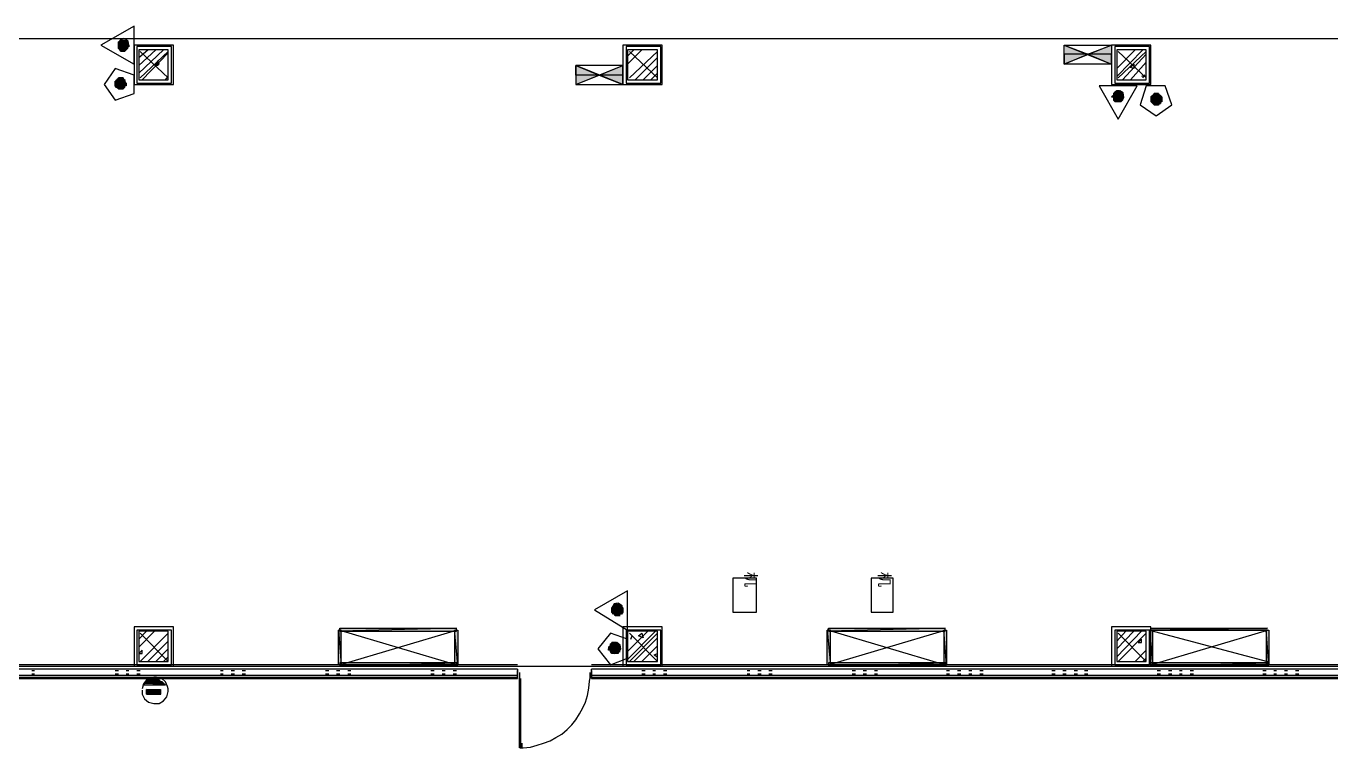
# Model space of a CAD drawing. Header units: millimetres. Extents: x 5 to 415, y 48 to 251.
# Drawn here: x 153.93 to 189.07, y 115.66 to 135.1 of the extents above; entities that cross this region are included whole.
import ezdxf

# ---------------------------------------------------------------- set-up
doc = ezdxf.new("R2010")
doc.units = ezdxf.units.MM
for name, color, linetype in [('H', 7, 'Continuous'), ('P', 7, 'Continuous'), ('T', 7, 'Continuous')]:
    doc.layers.add(name, color=color, linetype=linetype)

msp = doc.modelspace()

# ---------------------------------------------------------------- hatches: boundary and pattern name
at = {"layer": 'H', "linetype": 'Continuous'}
for points in [[(156.422, 134.497), (156.422, 134.673), (156.457, 134.673), (156.457, 134.444), (156.422, 134.497)], [(156.457, 134.444), (156.457, 134.708), (156.51, 134.708), (156.51, 134.408), (156.457, 134.444)], [(156.51, 134.408), (156.51, 134.708), (156.545, 134.708), (156.545, 134.408), (156.51, 134.408)], [(156.545, 134.408), (156.545, 134.708), (156.598, 134.708), (156.598, 134.408), (156.545, 134.408)], [(156.598, 134.408), (156.598, 134.708), (156.633, 134.708), (156.633, 134.444), (156.598, 134.408)], [(156.633, 134.444), (156.633, 134.673), (156.669, 134.673), (156.669, 134.497), (156.633, 134.444)], [(156.669, 134.532), (156.669, 134.62), (156.722, 134.585), (156.722, 134.532), (156.669, 134.532)], [(181.91, 134.073), (181.91, 134.585), (182.545, 134.32), (181.91, 134.073)], [(183.18, 134.073), (182.545, 134.32), (183.18, 134.585), (183.18, 134.073)], [(168.734, 133.526), (168.734, 134.02), (169.369, 133.773), (168.734, 133.526)], [(170.004, 133.526), (169.369, 133.773), (170.004, 134.02), (170.004, 133.526)], [(156.333, 133.473), (156.333, 133.615), (156.369, 133.615), (156.369, 133.438), (156.333, 133.473)], [(156.369, 133.438), (156.369, 133.65), (156.422, 133.65), (156.422, 133.385), (156.369, 133.438)], [(156.422, 133.385), (156.422, 133.685), (156.457, 133.685), (156.457, 133.385), (156.422, 133.385)], [(156.457, 133.385), (156.457, 133.685), (156.51, 133.685), (156.51, 133.385), (156.457, 133.385)], [(156.51, 133.385), (156.51, 133.685), (156.545, 133.685), (156.545, 133.385), (156.51, 133.385)], [(156.545, 133.385), (156.545, 133.65), (156.598, 133.65), (156.598, 133.438), (156.545, 133.385)], [(156.598, 133.473), (156.598, 133.615), (156.633, 133.562), (156.633, 133.473), (156.598, 133.473)], [(183.18, 133.174), (183.215, 133.227), (183.48, 133.227), (183.48, 133.174), (183.18, 133.174)], [(183.215, 133.262), (183.268, 133.315), (183.427, 133.315), (183.48, 133.262), (183.215, 133.262)], [(183.215, 133.227), (183.215, 133.262), (183.48, 133.262), (183.48, 133.227), (183.215, 133.227)], [(183.215, 133.138), (183.215, 133.174), (183.48, 133.174), (183.48, 133.138), (183.215, 133.138)], [(183.268, 133.315), (183.303, 133.35), (183.392, 133.35), (183.427, 133.315), (183.268, 133.315)], [(184.238, 133.174), (184.273, 133.227), (184.485, 133.227), (184.485, 133.174), (184.238, 133.174)], [(184.238, 133.138), (184.238, 133.174), (184.538, 133.174), (184.538, 133.138), (184.238, 133.138)], [(184.273, 133.227), (184.326, 133.262), (184.45, 133.262), (184.45, 133.227), (184.273, 133.227)], [(183.215, 133.103), (183.215, 133.138), (183.48, 133.138), (183.48, 133.103), (183.215, 133.103)], [(183.268, 133.05), (183.215, 133.103), (183.48, 133.103), (183.427, 133.05), (183.268, 133.05)], [(184.238, 133.103), (184.238, 133.138), (184.538, 133.138), (184.538, 133.103), (184.238, 133.103)], [(184.238, 133.05), (184.238, 133.103), (184.538, 133.103), (184.538, 133.05), (184.238, 133.05)], [(184.273, 133.015), (184.238, 133.05), (184.485, 133.05), (184.485, 133.015), (184.273, 133.015)], [(184.326, 132.962), (184.273, 133.015), (184.45, 133.015), (184.45, 132.962), (184.326, 132.962)], [(169.757, 119.257), (169.721, 119.292), (169.721, 119.415), (169.757, 119.468), (169.757, 119.257)], [(169.757, 119.257), (169.757, 119.468), (169.792, 119.503), (169.792, 119.257), (169.757, 119.257)], [(169.792, 119.204), (169.792, 119.503), (169.845, 119.503), (169.845, 119.204), (169.792, 119.204)], [(169.845, 119.204), (169.845, 119.503), (169.88, 119.503), (169.88, 119.204), (169.845, 119.204)], [(169.88, 119.204), (169.88, 119.503), (169.933, 119.503), (169.933, 119.204), (169.88, 119.204)], [(169.933, 119.257), (169.933, 119.503), (169.968, 119.468), (169.968, 119.257), (169.933, 119.257)], [(169.968, 119.257), (169.968, 119.468), (170.004, 119.415), (170.004, 119.292), (169.968, 119.257)], [(162.348, 117.898), (162.348, 118.833), (162.437, 118.833), (162.437, 117.898), (162.348, 117.898)], [(162.384, 118.798), (162.384, 118.868), (165.523, 118.868), (165.523, 118.798), (162.384, 118.798)], [(165.488, 117.898), (165.488, 118.833), (165.559, 118.833), (165.559, 117.898), (165.488, 117.898)], [(175.507, 117.898), (175.507, 118.833), (175.595, 118.833), (175.595, 117.898), (175.507, 117.898)], [(175.56, 118.798), (175.56, 118.868), (178.682, 118.868), (178.682, 118.798), (175.56, 118.798)], [(178.647, 117.898), (178.647, 118.833), (178.735, 118.833), (178.735, 117.898), (178.647, 117.898)], [(184.185, 117.898), (184.185, 118.833), (184.273, 118.833), (184.273, 117.898), (184.185, 117.898)], [(184.238, 118.833), (184.238, 118.868), (187.36, 118.868), (187.36, 118.833), (184.238, 118.833)], [(187.325, 117.898), (187.325, 118.833), (187.413, 118.833), (187.413, 117.898), (187.325, 117.898)], [(169.668, 118.233), (169.668, 118.445), (169.721, 118.445), (169.721, 118.198), (169.668, 118.233)], [(169.721, 118.198), (169.721, 118.498), (169.757, 118.498), (169.757, 118.198), (169.721, 118.198)], [(169.757, 118.198), (169.757, 118.498), (169.792, 118.498), (169.792, 118.198), (169.757, 118.198)], [(169.792, 118.198), (169.792, 118.498), (169.845, 118.498), (169.845, 118.198), (169.792, 118.198)], [(169.845, 118.198), (169.845, 118.498), (169.88, 118.445), (169.88, 118.198), (169.845, 118.198)], [(169.88, 118.233), (169.88, 118.445), (169.933, 118.41), (169.933, 118.233), (169.88, 118.233)], [(169.633, 118.286), (169.633, 118.357), (169.668, 118.41), (169.668, 118.286), (169.633, 118.286)], [(162.384, 117.863), (162.384, 117.934), (165.523, 117.934), (165.523, 117.863), (162.384, 117.863)], [(175.56, 117.863), (175.56, 117.934), (178.682, 117.934), (178.682, 117.863), (175.56, 117.863)], [(184.238, 117.863), (184.238, 117.934), (187.36, 117.934), (187.36, 117.863), (184.238, 117.863)], [(157.092, 117.352), (157.145, 117.387), (157.656, 117.387), (157.692, 117.352), (157.092, 117.352)], [(157.145, 117.387), (157.18, 117.44), (157.603, 117.44), (157.656, 117.387), (157.145, 117.387)], [(157.18, 117.44), (157.233, 117.475), (157.515, 117.475), (157.603, 117.44), (157.18, 117.44)], [(157.233, 117.475), (157.268, 117.51), (157.48, 117.51), (157.515, 117.475), (157.233, 117.475)], [(157.18, 117.087), (157.18, 117.228), (157.568, 117.228), (157.568, 117.087), (157.18, 117.087)]]:
    msp.add_hatch(color=256, dxfattribs=at).paths.add_polyline_path(points)

# ---------------------------------------------------------------- linework, layer by layer
at = {"layer": 'P'}
for points in [[(156.845, 135.096), (155.945, 134.585)], [(156.845, 134.073), (156.845, 135.096)], [(64.629, 134.761), (327.783, 134.761)], [(155.945, 134.585), (156.845, 134.073)], [(156.475, 134.726), (156.422, 134.638)], [(156.422, 134.673), (156.422, 134.497)], [(156.422, 134.497), (156.422, 134.673)], [(156.422, 134.673), (156.422, 134.497)], [(156.422, 134.62), (156.422, 134.673)], [(156.422, 134.673), (156.422, 134.497)], [(156.422, 134.497), (156.457, 134.673)], [(156.457, 134.673), (156.422, 134.673)], [(156.422, 134.497), (156.457, 134.673)], [(156.422, 134.638), (156.439, 134.532)], [(156.422, 134.62), (156.422, 134.549)], [(156.422, 134.549), (156.422, 134.62)], [(156.422, 134.62), (156.422, 134.549)], [(156.422, 134.585), (156.422, 134.62)], [(156.422, 134.62), (156.422, 134.549)], [(156.422, 134.549), (156.422, 134.62)], [(156.422, 134.62), (156.422, 134.62)], [(156.422, 134.549), (156.422, 134.62)], [(156.422, 134.62), (156.422, 134.497)], [(156.422, 134.497), (156.422, 134.62)], [(156.422, 134.549), (156.422, 134.585)], [(156.457, 134.708), (156.457, 134.461)], [(156.457, 134.461), (156.457, 134.708)], [(156.457, 134.708), (156.457, 134.461)], [(156.457, 134.673), (156.457, 134.708)], [(156.457, 134.708), (156.457, 134.461)], [(156.457, 134.461), (156.492, 134.708)], [(156.492, 134.708), (156.457, 134.708)], [(156.457, 134.461), (156.492, 134.708)], [(156.457, 134.673), (156.457, 134.461)], [(156.457, 134.461), (156.457, 134.673)], [(156.563, 134.761), (156.475, 134.726)], [(156.492, 134.708), (156.492, 134.408)], [(156.492, 134.708), (156.492, 134.408)], [(156.492, 134.408), (156.492, 134.708)], [(156.492, 134.708), (156.492, 134.708)], [(156.492, 134.408), (156.492, 134.708)], [(156.492, 134.708), (156.492, 134.708)], [(156.492, 134.708), (156.492, 134.408)], [(156.492, 134.708), (156.492, 134.408)], [(156.492, 134.408), (156.545, 134.708)], [(156.545, 134.708), (156.492, 134.708)], [(156.492, 134.408), (156.545, 134.708)], [(156.545, 134.708), (156.545, 134.408)], [(156.545, 134.708), (156.545, 134.408)], [(156.545, 134.408), (156.58, 134.708)], [(156.58, 134.708), (156.545, 134.708)], [(156.545, 134.408), (156.58, 134.708)], [(156.58, 134.708), (156.58, 134.408)], [(156.58, 134.708), (156.58, 134.408)], [(156.58, 134.408), (156.58, 134.708)], [(156.58, 134.708), (156.58, 134.708)], [(156.58, 134.408), (156.58, 134.708)], [(156.58, 134.708), (156.58, 134.708)], [(156.58, 134.708), (156.58, 134.408)], [(156.58, 134.708), (156.58, 134.408)], [(156.58, 134.408), (156.633, 134.708)], [(156.633, 134.708), (156.58, 134.708)], [(156.58, 134.408), (156.633, 134.708)], [(156.686, 134.691), (156.598, 134.761)], [(156.633, 134.708), (156.633, 134.461)], [(156.633, 134.461), (156.633, 134.708)], [(156.633, 134.708), (156.633, 134.673)], [(156.633, 134.673), (156.633, 134.461)], [(156.633, 134.461), (156.633, 134.673)], [(156.633, 134.673), (156.633, 134.461)], [(156.633, 134.673), (156.633, 134.461)], [(156.633, 134.461), (156.669, 134.673)], [(156.669, 134.673), (156.633, 134.673)], [(156.633, 134.461), (156.669, 134.673)], [(156.651, 134.479), (156.704, 134.585)], [(156.669, 134.673), (156.669, 134.497)], [(156.669, 134.497), (156.669, 134.673)], [(156.669, 134.673), (156.669, 134.62)], [(156.669, 134.62), (156.669, 134.497)], [(156.669, 134.497), (156.669, 134.62)], [(156.669, 134.62), (156.669, 134.497)], [(156.669, 134.62), (156.669, 134.497)], [(156.669, 134.497), (156.669, 134.62)], [(156.669, 134.62), (156.669, 134.62)], [(156.669, 134.497), (156.669, 134.62)], [(156.669, 134.62), (156.669, 134.549)], [(156.669, 134.62), (156.669, 134.549)], [(156.704, 134.585), (156.669, 134.62)], [(156.669, 134.549), (156.704, 134.585)], [(156.704, 134.585), (156.686, 134.691)], [(156.845, 134.585), (156.845, 133.526)], [(157.903, 134.585), (156.845, 134.585)], [(157.903, 133.526), (157.903, 134.585)], [(170.004, 134.585), (170.004, 133.526)], [(171.062, 134.585), (170.004, 134.585)], [(171.062, 133.526), (171.062, 134.585)], [(181.892, 134.585), (182.527, 134.338)], [(181.892, 134.338), (181.892, 134.585)], [(181.892, 134.073), (181.892, 134.585)], [(181.892, 134.585), (183.162, 134.585)], [(181.892, 134.585), (183.162, 134.073)], [(183.162, 134.585), (181.892, 134.073)], [(182.527, 134.338), (183.162, 134.585)], [(183.162, 134.585), (183.162, 133.526)], [(184.221, 134.585), (183.162, 134.585)], [(183.162, 134.585), (183.162, 134.338)], [(183.162, 134.585), (183.162, 134.073)], [(184.221, 133.526), (184.221, 134.585)], [(156.422, 134.497), (156.422, 134.549)], [(156.457, 134.461), (156.422, 134.497)], [(156.439, 134.532), (156.528, 134.461)], [(156.492, 134.408), (156.457, 134.461)], [(156.545, 134.408), (156.492, 134.408)], [(156.528, 134.461), (156.651, 134.479)], [(156.58, 134.408), (156.545, 134.408)], [(156.633, 134.461), (156.58, 134.408)], [(156.669, 134.497), (156.633, 134.461)], [(156.669, 134.549), (156.669, 134.497)], [(156.669, 134.549), (156.704, 134.549)], [(156.704, 134.549), (156.669, 134.549)], [(156.916, 134.549), (156.916, 133.562)], [(157.85, 134.549), (156.916, 134.549)], [(156.968, 134.25), (157.215, 134.461)], [(156.968, 134.038), (157.427, 134.461)], [(156.968, 133.826), (157.639, 134.461)], [(156.968, 134.461), (156.968, 133.65)], [(157.762, 134.461), (156.968, 134.461)], [(157.762, 133.703), (157.004, 134.408)], [(157.004, 133.703), (157.762, 134.408)], [(157.057, 133.65), (157.762, 134.373)], [(157.762, 133.65), (157.762, 134.461)], [(157.85, 133.562), (157.85, 134.549)], [(170.092, 134.549), (170.092, 133.562)], [(171.027, 134.549), (170.092, 134.549)], [(170.127, 134.285), (170.303, 134.461)], [(170.127, 134.073), (170.515, 134.461)], [(170.127, 134.461), (170.127, 133.65)], [(170.938, 134.461), (170.127, 134.461)], [(170.938, 133.703), (170.18, 134.408)], [(170.18, 133.703), (170.938, 134.408)], [(170.339, 133.65), (170.938, 134.25)], [(170.938, 133.65), (170.938, 134.461)], [(171.027, 133.562), (171.027, 134.549)], [(182.527, 134.338), (181.892, 134.338)], [(182.527, 134.338), (181.892, 134.338)], [(181.892, 134.338), (181.892, 134.073)], [(181.892, 134.073), (182.527, 134.338)], [(183.162, 134.338), (182.527, 134.338)], [(183.162, 134.338), (182.527, 134.338)], [(182.527, 134.338), (183.162, 134.073)], [(183.162, 134.073), (183.162, 134.338)], [(183.25, 134.549), (183.25, 133.562)], [(184.185, 134.549), (183.25, 134.549)], [(183.303, 133.95), (183.797, 134.461)], [(183.303, 133.738), (184.009, 134.461)], [(183.303, 134.461), (183.303, 133.65)], [(184.097, 134.461), (183.303, 134.461)], [(184.097, 133.703), (183.339, 134.408)], [(183.339, 133.703), (184.097, 134.408)], [(183.462, 133.65), (184.097, 134.338)], [(184.097, 133.65), (184.097, 134.461)], [(184.185, 133.562), (184.185, 134.549)], [(156.333, 133.95), (156.034, 133.526)], [(156.845, 133.773), (156.333, 133.95)], [(157.48, 134.161), (157.392, 134.038)], [(157.48, 134.038), (157.392, 134.038)], [(157.48, 134.161), (157.427, 134.073)], [(157.427, 134.073), (157.515, 134.073)], [(157.515, 134.073), (157.48, 134.161)], [(157.48, 134.161), (157.48, 134.038)], [(168.734, 134.038), (169.369, 133.773)], [(168.734, 133.773), (168.734, 134.038)], [(170.004, 134.038), (168.734, 134.038)], [(168.734, 134.038), (168.734, 133.526)], [(168.734, 133.526), (170.004, 134.038)], [(170.004, 133.526), (168.734, 134.038)], [(169.369, 133.773), (170.004, 134.038)], [(170.004, 134.038), (170.004, 133.773)], [(170.004, 133.526), (170.004, 134.038)], [(170.55, 133.65), (170.938, 134.038)], [(183.162, 134.073), (181.892, 134.073)], [(183.674, 133.65), (184.097, 134.126)], [(183.674, 133.985), (183.762, 134.073)], [(183.762, 133.95), (183.674, 133.985)], [(183.762, 134.073), (183.762, 133.95)], [(156.034, 133.526), (156.333, 133.103)], [(156.386, 133.668), (156.333, 133.579)], [(156.333, 133.615), (156.333, 133.491)], [(156.333, 133.491), (156.333, 133.615)], [(156.333, 133.615), (156.333, 133.491)], [(156.333, 133.562), (156.333, 133.615)], [(156.333, 133.615), (156.333, 133.491)], [(156.333, 133.491), (156.369, 133.615)], [(156.369, 133.615), (156.333, 133.615)], [(156.333, 133.491), (156.369, 133.615)], [(156.333, 133.579), (156.351, 133.473)], [(156.333, 133.562), (156.333, 133.562)], [(156.333, 133.562), (156.333, 133.562)], [(156.333, 133.491), (156.333, 133.562)], [(156.333, 133.526), (156.333, 133.491)], [(156.333, 133.491), (156.333, 133.526)], [(156.369, 133.65), (156.369, 133.438)], [(156.369, 133.438), (156.369, 133.65)], [(156.369, 133.65), (156.369, 133.438)], [(156.369, 133.615), (156.369, 133.65)], [(156.369, 133.65), (156.369, 133.438)], [(156.369, 133.438), (156.422, 133.65)], [(156.422, 133.65), (156.369, 133.65)], [(156.369, 133.438), (156.422, 133.65)], [(156.369, 133.615), (156.369, 133.438)], [(156.369, 133.438), (156.369, 133.615)], [(156.475, 133.703), (156.386, 133.668)], [(156.422, 133.703), (156.422, 133.403)], [(156.422, 133.403), (156.422, 133.703)], [(156.422, 133.703), (156.422, 133.403)], [(156.422, 133.65), (156.422, 133.703)], [(156.422, 133.703), (156.422, 133.403)], [(156.422, 133.403), (156.457, 133.703)], [(156.457, 133.703), (156.422, 133.703)], [(156.422, 133.403), (156.457, 133.703)], [(156.422, 133.65), (156.422, 133.403)], [(156.422, 133.403), (156.422, 133.65)], [(156.457, 133.703), (156.457, 133.403)], [(156.457, 133.703), (156.457, 133.403)], [(156.457, 133.403), (156.457, 133.703)], [(156.457, 133.703), (156.457, 133.703)], [(156.457, 133.403), (156.457, 133.703)], [(156.457, 133.703), (156.457, 133.703)], [(156.457, 133.703), (156.457, 133.403)], [(156.457, 133.703), (156.457, 133.403)], [(156.457, 133.403), (156.492, 133.703)], [(156.492, 133.703), (156.457, 133.703)], [(156.457, 133.403), (156.492, 133.703)], [(156.492, 133.703), (156.492, 133.403)], [(156.492, 133.703), (156.492, 133.403)], [(156.492, 133.403), (156.545, 133.703)], [(156.545, 133.703), (156.492, 133.703)], [(156.492, 133.403), (156.545, 133.703)], [(156.598, 133.632), (156.51, 133.703)], [(156.545, 133.703), (156.545, 133.403)], [(156.545, 133.403), (156.545, 133.703)], [(156.545, 133.703), (156.545, 133.65)], [(156.545, 133.65), (156.545, 133.403)], [(156.545, 133.403), (156.545, 133.65)], [(156.545, 133.65), (156.545, 133.403)], [(156.545, 133.65), (156.545, 133.403)], [(156.545, 133.403), (156.58, 133.65)], [(156.58, 133.65), (156.545, 133.65)], [(156.545, 133.403), (156.58, 133.65)], [(156.563, 133.421), (156.616, 133.526)], [(156.58, 133.65), (156.58, 133.438)], [(156.58, 133.438), (156.58, 133.65)], [(156.58, 133.65), (156.58, 133.615)], [(156.58, 133.615), (156.58, 133.438)], [(156.58, 133.438), (156.58, 133.615)], [(156.58, 133.615), (156.58, 133.438)], [(156.58, 133.615), (156.58, 133.438)], [(156.58, 133.438), (156.58, 133.615)], [(156.58, 133.615), (156.58, 133.615)], [(156.58, 133.438), (156.58, 133.615)], [(156.58, 133.615), (156.58, 133.491)], [(156.58, 133.615), (156.58, 133.491)], [(156.633, 133.562), (156.58, 133.615)], [(156.58, 133.491), (156.633, 133.562)], [(156.58, 133.491), (156.633, 133.562)], [(156.616, 133.526), (156.598, 133.632)], [(156.633, 133.562), (156.633, 133.491)], [(156.633, 133.562), (156.633, 133.491)], [(156.633, 133.526), (156.633, 133.562)], [(156.633, 133.491), (156.633, 133.562)], [(156.633, 133.562), (156.633, 133.562)], [(156.633, 133.562), (156.633, 133.491)], [(156.633, 133.491), (156.633, 133.526)], [(156.845, 133.279), (156.845, 133.773)], [(156.845, 133.526), (157.903, 133.526)], [(156.916, 133.562), (157.85, 133.562)], [(156.968, 133.65), (157.762, 133.65)], [(157.692, 133.65), (157.762, 133.738)], [(169.369, 133.773), (168.734, 133.773)], [(169.369, 133.773), (168.734, 133.773)], [(168.734, 133.773), (168.734, 133.526)], [(168.734, 133.526), (169.369, 133.773)], [(168.734, 133.526), (170.004, 133.526)], [(170.004, 133.773), (169.369, 133.773)], [(170.004, 133.773), (169.369, 133.773)], [(169.369, 133.773), (170.004, 133.526)], [(170.004, 133.526), (170.004, 133.773)], [(170.004, 133.526), (171.062, 133.526)], [(170.092, 133.562), (171.027, 133.562)], [(170.127, 133.65), (170.938, 133.65)], [(170.762, 133.65), (170.938, 133.826)], [(183.162, 133.526), (184.221, 133.526)], [(183.25, 133.562), (184.185, 133.562)], [(183.303, 133.65), (184.097, 133.65)], [(184.062, 133.773), (183.974, 133.738)], [(184.009, 133.703), (184.062, 133.773)], [(156.369, 133.438), (156.333, 133.491)], [(156.333, 133.103), (156.845, 133.279)], [(156.351, 133.473), (156.439, 133.403)], [(156.422, 133.403), (156.369, 133.438)], [(156.457, 133.403), (156.422, 133.403)], [(156.439, 133.403), (156.563, 133.421)], [(156.492, 133.403), (156.457, 133.403)], [(156.545, 133.403), (156.492, 133.403)], [(156.58, 133.438), (156.545, 133.403)], [(156.58, 133.491), (156.58, 133.438)], [(156.633, 133.491), (156.58, 133.491)], [(183.85, 133.491), (182.827, 133.491)], [(182.827, 133.491), (183.339, 132.592)], [(183.215, 133.227), (183.162, 133.191)], [(183.162, 133.191), (183.462, 133.191)], [(183.462, 133.191), (183.162, 133.191)], [(183.162, 133.191), (183.462, 133.191)], [(183.215, 133.191), (183.162, 133.191)], [(183.162, 133.191), (183.462, 133.191)], [(183.268, 133.332), (183.215, 133.244)], [(183.25, 133.315), (183.215, 133.279)], [(183.462, 133.227), (183.215, 133.279)], [(183.215, 133.279), (183.215, 133.227)], [(183.462, 133.227), (183.215, 133.279)], [(183.215, 133.279), (183.462, 133.279)], [(183.215, 133.279), (183.462, 133.279)], [(183.462, 133.279), (183.215, 133.279)], [(183.215, 133.279), (183.215, 133.279)], [(183.462, 133.279), (183.215, 133.279)], [(183.215, 133.279), (183.215, 133.279)], [(183.215, 133.279), (183.462, 133.279)], [(183.215, 133.279), (183.462, 133.279)], [(183.462, 133.191), (183.215, 133.227)], [(183.462, 133.191), (183.215, 133.227)], [(183.215, 133.227), (183.462, 133.227)], [(183.215, 133.227), (183.462, 133.227)], [(183.462, 133.227), (183.215, 133.227)], [(183.215, 133.227), (183.215, 133.227)], [(183.462, 133.227), (183.215, 133.227)], [(183.215, 133.227), (183.215, 133.227)], [(183.215, 133.227), (183.462, 133.227)], [(183.215, 133.227), (183.462, 133.227)], [(183.215, 133.209), (183.233, 133.121)], [(183.462, 133.138), (183.215, 133.191)], [(183.215, 133.191), (183.215, 133.138)], [(183.462, 133.138), (183.215, 133.191)], [(183.215, 133.191), (183.462, 133.191)], [(183.462, 133.191), (183.215, 133.191)], [(183.303, 133.35), (183.25, 133.315)], [(183.462, 133.279), (183.25, 133.315)], [(183.462, 133.279), (183.25, 133.315)], [(183.25, 133.315), (183.427, 133.315)], [(183.25, 133.315), (183.427, 133.315)], [(183.427, 133.315), (183.25, 133.315)], [(183.25, 133.315), (183.25, 133.315)], [(183.427, 133.315), (183.25, 133.315)], [(183.25, 133.315), (183.25, 133.315)], [(183.25, 133.315), (183.427, 133.315)], [(183.25, 133.315), (183.427, 133.315)], [(183.392, 133.35), (183.268, 133.332)], [(183.427, 133.315), (183.303, 133.35)], [(183.427, 133.315), (183.303, 133.35)], [(183.303, 133.35), (183.374, 133.35)], [(183.339, 133.35), (183.303, 133.35)], [(183.303, 133.35), (183.339, 133.35)], [(183.339, 132.592), (183.85, 133.491)], [(183.339, 133.35), (183.374, 133.35)], [(183.374, 133.35), (183.339, 133.35)], [(183.374, 133.35), (183.427, 133.315)], [(183.48, 133.297), (183.392, 133.35)], [(183.427, 133.315), (183.462, 133.279)], [(183.444, 133.085), (183.497, 133.174)], [(183.462, 133.279), (183.462, 133.227)], [(183.462, 133.227), (183.462, 133.191)], [(183.462, 133.191), (183.462, 133.138)], [(183.497, 133.174), (183.48, 133.297)], [(184.097, 133.491), (183.938, 132.98)], [(184.609, 133.491), (184.097, 133.491)], [(184.291, 133.244), (184.221, 133.156)], [(184.273, 133.227), (184.221, 133.191)], [(184.52, 133.138), (184.221, 133.191)], [(184.221, 133.191), (184.221, 133.138)], [(184.52, 133.138), (184.221, 133.191)], [(184.221, 133.191), (184.52, 133.191)], [(184.221, 133.191), (184.52, 133.191)], [(184.485, 133.191), (184.221, 133.191)], [(184.52, 133.191), (184.221, 133.191)], [(184.221, 133.191), (184.221, 133.191)], [(184.221, 133.191), (184.52, 133.191)], [(184.221, 133.191), (184.485, 133.191)], [(184.309, 133.279), (184.273, 133.227)], [(184.485, 133.191), (184.273, 133.227)], [(184.485, 133.191), (184.273, 133.227)], [(184.273, 133.227), (184.485, 133.227)], [(184.273, 133.227), (184.485, 133.227)], [(184.432, 133.227), (184.273, 133.227)], [(184.485, 133.227), (184.273, 133.227)], [(184.273, 133.227), (184.273, 133.227)], [(184.273, 133.227), (184.485, 133.227)], [(184.273, 133.227), (184.432, 133.227)], [(184.397, 133.279), (184.291, 133.244)], [(184.432, 133.227), (184.309, 133.279)], [(184.432, 133.227), (184.309, 133.279)], [(184.309, 133.279), (184.432, 133.279)], [(184.309, 133.279), (184.432, 133.279)], [(184.397, 133.279), (184.309, 133.279)], [(184.432, 133.279), (184.309, 133.279)], [(184.309, 133.279), (184.309, 133.279)], [(184.309, 133.279), (184.432, 133.279)], [(184.362, 133.279), (184.309, 133.279)], [(184.309, 133.279), (184.362, 133.279)], [(184.362, 133.279), (184.397, 133.279)], [(184.397, 133.279), (184.362, 133.279)], [(184.503, 133.209), (184.397, 133.279)], [(184.432, 133.279), (184.397, 133.279)], [(184.432, 133.279), (184.432, 133.227)], [(184.485, 133.227), (184.432, 133.227)], [(184.485, 133.227), (184.485, 133.191)], [(184.52, 133.191), (184.485, 133.191)], [(184.52, 133.103), (184.503, 133.209)], [(184.52, 133.191), (184.52, 133.138)], [(184.785, 132.98), (184.609, 133.491)], [(183.462, 133.103), (183.215, 133.138)], [(183.215, 133.138), (183.215, 133.103)], [(183.462, 133.103), (183.215, 133.138)], [(183.215, 133.138), (183.462, 133.138)], [(183.215, 133.138), (183.462, 133.138)], [(183.427, 133.068), (183.215, 133.103)], [(183.215, 133.103), (183.25, 133.068)], [(183.427, 133.068), (183.215, 133.103)], [(183.215, 133.103), (183.462, 133.103)], [(183.215, 133.103), (183.462, 133.103)], [(183.462, 133.103), (183.215, 133.103)], [(183.215, 133.103), (183.215, 133.103)], [(183.462, 133.103), (183.215, 133.103)], [(183.215, 133.103), (183.215, 133.103)], [(183.215, 133.103), (183.462, 133.103)], [(183.215, 133.103), (183.462, 133.103)], [(183.233, 133.121), (183.321, 133.068)], [(183.374, 133.068), (183.25, 133.068)], [(183.25, 133.068), (183.303, 133.068)], [(183.374, 133.068), (183.25, 133.068)], [(183.25, 133.068), (183.427, 133.068)], [(183.25, 133.068), (183.427, 133.068)], [(183.427, 133.068), (183.25, 133.068)], [(183.25, 133.068), (183.25, 133.068)], [(183.427, 133.068), (183.25, 133.068)], [(183.25, 133.068), (183.25, 133.068)], [(183.25, 133.068), (183.427, 133.068)], [(183.25, 133.068), (183.427, 133.068)], [(183.303, 133.068), (183.303, 133.068)], [(183.303, 133.068), (183.303, 133.068)], [(183.303, 133.068), (183.374, 133.068)], [(183.321, 133.068), (183.444, 133.085)], [(183.339, 133.068), (183.374, 133.068)], [(183.374, 133.068), (183.339, 133.068)], [(183.427, 133.068), (183.374, 133.068)], [(183.462, 133.103), (183.427, 133.068)], [(183.462, 133.138), (183.462, 133.103)], [(183.938, 132.98), (184.362, 132.68)], [(184.52, 133.103), (184.221, 133.138)], [(184.221, 133.138), (184.221, 133.103)], [(184.52, 133.103), (184.221, 133.138)], [(184.221, 133.138), (184.52, 133.138)], [(184.221, 133.138), (184.52, 133.138)], [(184.221, 133.121), (184.256, 133.05)], [(184.52, 133.068), (184.221, 133.103)], [(184.221, 133.103), (184.221, 133.068)], [(184.52, 133.068), (184.221, 133.103)], [(184.221, 133.103), (184.52, 133.103)], [(184.221, 133.103), (184.52, 133.103)], [(184.52, 133.103), (184.221, 133.103)], [(184.221, 133.103), (184.221, 133.103)], [(184.52, 133.103), (184.221, 133.103)], [(184.221, 133.103), (184.221, 133.103)], [(184.221, 133.103), (184.52, 133.103)], [(184.221, 133.103), (184.52, 133.103)], [(184.485, 133.015), (184.221, 133.068)], [(184.221, 133.068), (184.273, 133.015)], [(184.485, 133.015), (184.221, 133.068)], [(184.221, 133.068), (184.485, 133.068)], [(184.221, 133.068), (184.485, 133.068)], [(184.52, 133.068), (184.221, 133.068)], [(184.485, 133.068), (184.221, 133.068)], [(184.221, 133.068), (184.221, 133.068)], [(184.221, 133.068), (184.485, 133.068)], [(184.221, 133.068), (184.52, 133.068)], [(184.256, 133.05), (184.344, 132.98)], [(184.432, 132.98), (184.273, 133.015)], [(184.273, 133.015), (184.309, 132.98)], [(184.432, 132.98), (184.273, 133.015)], [(184.273, 133.015), (184.432, 133.015)], [(184.273, 133.015), (184.432, 133.015)], [(184.485, 133.015), (184.273, 133.015)], [(184.432, 133.015), (184.273, 133.015)], [(184.273, 133.015), (184.273, 133.015)], [(184.273, 133.015), (184.432, 133.015)], [(184.273, 133.015), (184.485, 133.015)], [(184.309, 132.98), (184.397, 132.98)], [(184.397, 132.98), (184.309, 132.98)], [(184.309, 132.98), (184.397, 132.98)], [(184.362, 132.98), (184.309, 132.98)], [(184.309, 132.98), (184.397, 132.98)], [(184.397, 132.98), (184.309, 132.98)], [(184.309, 132.98), (184.309, 132.98)], [(184.397, 132.98), (184.309, 132.98)], [(184.309, 132.98), (184.432, 132.98)], [(184.309, 132.98), (184.432, 132.98)], [(184.344, 132.98), (184.45, 132.997)], [(184.362, 132.68), (184.785, 132.98)], [(184.397, 132.98), (184.362, 132.98)], [(184.432, 132.98), (184.397, 132.98)], [(184.432, 133.015), (184.432, 132.98)], [(184.432, 133.015), (184.485, 133.015)], [(184.45, 132.997), (184.52, 133.103)], [(184.485, 133.068), (184.485, 133.015)], [(184.485, 133.068), (184.52, 133.068)], [(184.52, 133.138), (184.52, 133.103)], [(184.52, 133.103), (184.52, 133.068)], [(172.967, 120.227), (172.967, 119.309)], [(173.602, 120.227), (172.967, 120.227)], [(173.602, 119.309), (173.602, 120.227)], [(176.689, 120.227), (176.689, 119.309)], [(177.288, 120.227), (176.689, 120.227)], [(177.288, 119.309), (177.288, 120.227)], [(170.127, 119.892), (169.245, 119.38)], [(170.127, 118.833), (170.127, 119.892)], [(169.774, 119.539), (169.704, 119.433)], [(169.704, 119.309), (169.757, 119.468)], [(169.757, 119.468), (169.704, 119.433)], [(169.704, 119.309), (169.757, 119.468)], [(169.757, 119.257), (169.792, 119.521)], [(169.792, 119.521), (169.757, 119.468)], [(169.757, 119.257), (169.792, 119.521)], [(169.757, 119.468), (169.757, 119.257)], [(169.757, 119.468), (169.757, 119.257)], [(169.757, 119.257), (169.757, 119.468)], [(169.757, 119.468), (169.757, 119.468)], [(169.757, 119.257), (169.757, 119.468)], [(169.757, 119.468), (169.757, 119.468)], [(169.757, 119.468), (169.757, 119.257)], [(169.757, 119.468), (169.757, 119.257)], [(169.863, 119.556), (169.774, 119.539)], [(169.792, 119.521), (169.792, 119.257)], [(169.792, 119.521), (169.792, 119.257)], [(169.792, 119.221), (169.792, 119.521)], [(169.792, 119.257), (169.792, 119.521)], [(169.792, 119.521), (169.792, 119.521)], [(169.792, 119.521), (169.792, 119.257)], [(169.792, 119.521), (169.792, 119.221)], [(169.792, 119.221), (169.827, 119.521)], [(169.827, 119.521), (169.792, 119.521)], [(169.792, 119.221), (169.827, 119.521)], [(169.827, 119.521), (169.827, 119.221)], [(169.827, 119.521), (169.827, 119.221)], [(169.827, 119.221), (169.827, 119.521)], [(169.827, 119.521), (169.827, 119.521)], [(169.827, 119.221), (169.827, 119.521)], [(169.827, 119.521), (169.827, 119.521)], [(169.827, 119.521), (169.827, 119.221)], [(169.827, 119.521), (169.827, 119.221)], [(169.827, 119.221), (169.88, 119.521)], [(169.88, 119.521), (169.827, 119.521)], [(169.827, 119.221), (169.88, 119.521)], [(169.986, 119.486), (169.88, 119.556)], [(169.88, 119.521), (169.88, 119.221)], [(169.88, 119.521), (169.88, 119.221)], [(169.88, 119.221), (169.915, 119.521)], [(169.915, 119.521), (169.88, 119.521)], [(169.88, 119.221), (169.915, 119.521)], [(169.915, 119.521), (169.915, 119.221)], [(169.915, 119.521), (169.915, 119.221)], [(169.915, 119.257), (169.915, 119.521)], [(169.915, 119.221), (169.915, 119.521)], [(169.915, 119.521), (169.915, 119.521)], [(169.915, 119.521), (169.915, 119.221)], [(169.915, 119.521), (169.915, 119.257)], [(169.968, 119.468), (169.915, 119.521)], [(169.915, 119.257), (169.968, 119.468)], [(169.915, 119.257), (169.968, 119.468)], [(169.968, 119.468), (169.968, 119.257)], [(169.968, 119.468), (169.968, 119.257)], [(169.968, 119.257), (169.968, 119.468)], [(169.968, 119.468), (169.968, 119.468)], [(169.968, 119.257), (169.968, 119.468)], [(169.968, 119.468), (169.968, 119.468)], [(169.968, 119.468), (169.968, 119.257)], [(169.968, 119.468), (169.968, 119.257)], [(170.004, 119.433), (169.968, 119.468)], [(170.004, 119.38), (169.986, 119.486)], [(169.245, 119.38), (170.127, 118.833)], [(169.704, 119.433), (169.721, 119.327)], [(169.704, 119.433), (169.704, 119.345)], [(169.704, 119.345), (169.704, 119.433)], [(169.704, 119.433), (169.704, 119.345)], [(169.704, 119.38), (169.704, 119.433)], [(169.704, 119.433), (169.704, 119.345)], [(169.704, 119.345), (169.704, 119.433)], [(169.704, 119.433), (169.704, 119.433)], [(169.704, 119.345), (169.704, 119.433)], [(169.704, 119.433), (169.704, 119.309)], [(169.704, 119.433), (169.704, 119.309)], [(169.704, 119.345), (169.704, 119.38)], [(169.704, 119.309), (169.704, 119.345)], [(169.757, 119.257), (169.704, 119.309)], [(169.721, 119.327), (169.827, 119.257)], [(169.792, 119.257), (169.757, 119.257)], [(169.792, 119.257), (169.792, 119.221)], [(169.827, 119.221), (169.792, 119.221)], [(169.827, 119.257), (169.933, 119.292)], [(169.88, 119.221), (169.827, 119.221)], [(169.915, 119.221), (169.88, 119.221)], [(169.915, 119.221), (169.915, 119.257)], [(169.968, 119.257), (169.915, 119.257)], [(169.933, 119.292), (170.004, 119.38)], [(169.968, 119.257), (170.004, 119.433)], [(169.968, 119.257), (170.004, 119.433)], [(170.004, 119.309), (169.968, 119.257)], [(170.004, 119.433), (170.004, 119.309)], [(170.004, 119.433), (170.004, 119.309)], [(170.004, 119.345), (170.004, 119.433)], [(170.004, 119.309), (170.004, 119.433)], [(170.004, 119.433), (170.004, 119.433)], [(170.004, 119.433), (170.004, 119.309)], [(170.004, 119.38), (170.004, 119.433)], [(170.004, 119.433), (170.004, 119.38)], [(170.004, 119.38), (170.004, 119.345)], [(170.004, 119.345), (170.004, 119.38)], [(170.004, 119.309), (170.004, 119.345)], [(172.967, 119.309), (173.602, 119.309)], [(176.689, 119.309), (177.288, 119.309)], [(156.845, 118.921), (156.845, 117.863)], [(157.903, 118.921), (156.845, 118.921)], [(156.916, 118.833), (156.916, 117.898)], [(157.85, 118.833), (156.916, 118.833)], [(156.968, 118.586), (157.18, 118.798)], [(156.968, 118.375), (157.392, 118.798)], [(156.968, 118.798), (156.968, 117.987)], [(157.762, 118.798), (156.968, 118.798)], [(157.762, 117.987), (157.762, 118.798)], [(157.85, 117.898), (157.85, 118.833)], [(157.903, 117.863), (157.903, 118.921)], [(162.419, 118.833), (162.348, 118.833)], [(162.348, 118.833), (162.419, 117.898)], [(162.348, 118.833), (162.419, 117.898)], [(162.348, 117.898), (162.348, 118.833)], [(165.523, 118.886), (162.384, 118.798)], [(165.523, 118.886), (162.384, 118.798)], [(162.384, 118.798), (162.384, 118.886)], [(162.384, 118.886), (165.523, 118.886)], [(162.384, 117.898), (165.523, 118.833)], [(162.384, 118.833), (165.523, 117.898)], [(162.384, 118.798), (165.523, 118.798)], [(162.419, 117.898), (162.419, 118.833)], [(165.559, 117.898), (165.47, 118.833)], [(165.47, 118.833), (165.47, 117.898)], [(165.559, 117.898), (165.47, 118.833)], [(165.47, 118.833), (165.559, 118.833)], [(165.523, 118.798), (165.523, 118.886)], [(165.559, 118.833), (165.559, 117.898)], [(170.004, 118.921), (170.004, 117.863)], [(171.062, 118.921), (170.004, 118.921)], [(170.092, 118.833), (170.092, 117.898)], [(171.027, 118.833), (170.092, 118.833)], [(170.127, 118.251), (170.674, 118.798)], [(170.127, 118.039), (170.886, 118.798)], [(170.127, 118.798), (170.127, 117.987)], [(170.938, 118.798), (170.127, 118.798)], [(170.938, 117.987), (170.938, 118.798)], [(171.027, 117.898), (171.027, 118.833)], [(171.062, 117.863), (171.062, 118.921)], [(175.595, 118.833), (175.507, 118.833)], [(175.507, 118.833), (175.595, 117.898)], [(175.507, 118.833), (175.595, 117.898)], [(175.507, 117.898), (175.507, 118.833)], [(178.682, 118.886), (175.542, 118.798)], [(178.682, 118.886), (175.542, 118.798)], [(175.542, 118.798), (175.542, 118.886)], [(175.542, 118.886), (178.682, 118.886)], [(175.542, 117.898), (178.682, 118.833)], [(175.542, 118.833), (178.682, 117.898)], [(175.542, 118.798), (178.682, 118.798)], [(175.595, 117.898), (175.595, 118.833)], [(178.717, 117.898), (178.647, 118.833)], [(178.647, 118.833), (178.647, 117.898)], [(178.717, 117.898), (178.647, 118.833)], [(178.647, 118.833), (178.717, 118.833)], [(178.682, 118.798), (178.682, 118.886)], [(178.717, 118.833), (178.717, 117.898)], [(183.162, 118.921), (183.162, 117.863)], [(184.221, 118.921), (183.162, 118.921)], [(183.25, 118.833), (183.25, 117.898)], [(184.185, 118.833), (183.25, 118.833)], [(183.303, 118.533), (183.55, 118.798)], [(183.303, 118.322), (183.762, 118.798)], [(183.303, 118.11), (183.974, 118.798)], [(183.303, 118.798), (183.303, 117.987)], [(184.097, 118.798), (183.303, 118.798)], [(184.097, 117.987), (184.097, 118.798)], [(184.185, 117.898), (184.185, 118.833)], [(184.273, 118.833), (184.185, 118.833)], [(184.185, 118.833), (184.273, 117.898)], [(184.185, 118.833), (184.273, 117.898)], [(184.185, 117.898), (184.185, 118.833)], [(184.185, 118.833), (187.36, 117.987)], [(184.221, 117.863), (184.221, 118.921)], [(187.36, 118.886), (184.221, 118.833)], [(184.221, 118.833), (184.221, 118.886)], [(184.221, 118.886), (187.36, 118.886)], [(187.36, 118.833), (184.221, 118.833)], [(184.221, 118.833), (187.36, 118.833)], [(184.221, 117.898), (187.36, 118.833)], [(184.273, 117.898), (184.273, 118.833)], [(187.396, 117.898), (187.325, 118.833)], [(187.325, 118.833), (187.325, 117.898)], [(187.396, 117.898), (187.325, 118.833)], [(187.325, 118.833), (187.396, 118.833)], [(187.396, 118.833), (187.396, 117.898)], [(157.762, 117.987), (157.004, 118.745)], [(157.004, 117.987), (157.762, 118.745)], [(157.215, 117.987), (157.762, 118.533)], [(169.668, 118.745), (169.333, 118.322)], [(170.127, 118.586), (169.668, 118.745)], [(169.721, 118.48), (169.668, 118.375)], [(169.668, 118.463), (169.668, 118.251)], [(169.668, 118.251), (169.668, 118.463)], [(169.668, 118.463), (169.668, 118.251)], [(169.668, 118.41), (169.668, 118.463)], [(169.668, 118.463), (169.668, 118.251)], [(169.668, 118.251), (169.704, 118.463)], [(169.704, 118.463), (169.668, 118.463)], [(169.668, 118.251), (169.704, 118.463)], [(169.704, 118.498), (169.704, 118.198)], [(169.704, 118.198), (169.704, 118.498)], [(169.704, 118.498), (169.704, 118.198)], [(169.704, 118.463), (169.704, 118.498)], [(169.704, 118.498), (169.704, 118.198)], [(169.704, 118.198), (169.757, 118.498)], [(169.757, 118.498), (169.704, 118.498)], [(169.704, 118.198), (169.757, 118.498)], [(169.704, 118.463), (169.704, 118.198)], [(169.704, 118.198), (169.704, 118.463)], [(169.81, 118.498), (169.721, 118.48)], [(169.757, 118.498), (169.757, 118.198)], [(169.757, 118.498), (169.757, 118.198)], [(169.757, 118.198), (169.792, 118.498)], [(169.792, 118.498), (169.757, 118.498)], [(169.757, 118.198), (169.792, 118.498)], [(169.792, 118.498), (169.792, 118.198)], [(169.792, 118.498), (169.792, 118.198)], [(169.792, 118.198), (169.792, 118.498)], [(169.792, 118.498), (169.792, 118.498)], [(169.792, 118.198), (169.792, 118.498)], [(169.792, 118.498), (169.792, 118.498)], [(169.792, 118.498), (169.792, 118.198)], [(169.792, 118.498), (169.792, 118.198)], [(169.792, 118.198), (169.827, 118.498)], [(169.827, 118.498), (169.792, 118.498)], [(169.792, 118.198), (169.827, 118.498)], [(169.827, 118.498), (169.827, 118.198)], [(169.827, 118.498), (169.827, 118.198)], [(169.88, 118.463), (169.827, 118.498)], [(169.827, 118.198), (169.88, 118.463)], [(169.827, 118.198), (169.88, 118.463)], [(169.933, 118.428), (169.845, 118.498)], [(169.88, 118.463), (169.88, 118.198)], [(169.88, 118.463), (169.88, 118.198)], [(169.88, 118.251), (169.88, 118.463)], [(169.88, 118.198), (169.88, 118.463)], [(169.88, 118.463), (169.88, 118.463)], [(169.88, 118.463), (169.88, 118.198)], [(169.88, 118.463), (169.88, 118.251)], [(169.915, 118.41), (169.88, 118.463)], [(169.951, 118.322), (169.933, 118.428)], [(170.127, 118.075), (170.127, 118.586)], [(170.938, 117.987), (170.18, 118.745)], [(170.18, 117.987), (170.938, 118.745)], [(170.215, 118.586), (170.251, 118.674)], [(170.303, 117.987), (170.938, 118.622)], [(170.427, 118.674), (170.515, 118.745)], [(170.55, 118.622), (170.427, 118.674)], [(170.515, 118.745), (170.55, 118.622)], [(184.097, 117.987), (183.339, 118.745)], [(183.339, 117.987), (184.097, 118.745)], [(183.974, 118.586), (183.885, 118.498)], [(183.885, 118.498), (183.974, 118.498)], [(183.974, 118.498), (183.974, 118.586)], [(157.057, 118.286), (156.968, 118.198)], [(156.968, 118.198), (157.057, 118.198)], [(157.057, 118.198), (157.057, 118.286)], [(157.427, 117.987), (157.762, 118.322)], [(157.639, 117.987), (157.762, 118.11)], [(169.333, 118.322), (169.668, 117.898)], [(169.616, 118.286), (169.668, 118.41)], [(169.668, 118.41), (169.616, 118.375)], [(169.616, 118.286), (169.668, 118.41)], [(169.616, 118.375), (169.616, 118.375)], [(169.616, 118.375), (169.616, 118.375)], [(169.616, 118.375), (169.616, 118.286)], [(169.616, 118.322), (169.616, 118.286)], [(169.616, 118.286), (169.616, 118.322)], [(169.668, 118.286), (169.616, 118.286)], [(169.668, 118.41), (169.668, 118.286)], [(169.668, 118.41), (169.668, 118.286)], [(169.668, 118.251), (169.668, 118.41)], [(169.668, 118.286), (169.668, 118.41)], [(169.668, 118.41), (169.668, 118.41)], [(169.668, 118.41), (169.668, 118.286)], [(169.668, 118.251), (169.668, 118.41)], [(169.668, 118.375), (169.686, 118.269)], [(169.668, 118.286), (169.668, 118.251)], [(169.704, 118.198), (169.668, 118.251)], [(169.668, 117.898), (170.127, 118.075)], [(169.686, 118.269), (169.774, 118.198)], [(169.757, 118.198), (169.704, 118.198)], [(169.792, 118.198), (169.757, 118.198)], [(169.774, 118.198), (169.898, 118.233)], [(169.827, 118.198), (169.792, 118.198)], [(169.88, 118.198), (169.827, 118.198)], [(169.88, 118.251), (169.915, 118.41)], [(169.88, 118.251), (169.915, 118.41)], [(169.88, 118.198), (169.88, 118.251)], [(169.915, 118.251), (169.88, 118.251)], [(169.898, 118.233), (169.951, 118.322)], [(169.915, 118.41), (169.915, 118.251)], [(169.915, 118.41), (169.915, 118.251)], [(169.915, 118.286), (169.915, 118.41)], [(169.915, 118.251), (169.915, 118.41)], [(169.915, 118.41), (169.915, 118.41)], [(169.915, 118.41), (169.915, 118.251)], [(169.915, 118.286), (169.915, 118.41)], [(169.915, 118.41), (169.915, 118.375)], [(169.915, 118.375), (169.915, 118.286)], [(169.915, 118.286), (169.915, 118.375)], [(169.915, 118.375), (169.915, 118.286)], [(169.915, 118.375), (169.915, 118.286)], [(169.915, 118.286), (169.915, 118.375)], [(169.915, 118.375), (169.915, 118.375)], [(169.915, 118.286), (169.915, 118.375)], [(169.915, 118.375), (169.915, 118.322)], [(169.915, 118.322), (169.915, 118.286)], [(169.915, 118.251), (169.915, 118.286)], [(170.515, 117.987), (170.938, 118.41)], [(170.85, 118.163), (170.938, 118.198)], [(170.85, 118.163), (170.938, 118.11)], [(183.797, 117.987), (184.097, 118.286)], [(184.009, 117.987), (184.097, 118.075)], [(57.221, 117.863), (367.524, 117.863)], [(167.164, 117.898), (64.682, 117.898)], [(64.682, 117.863), (167.164, 117.863)], [(167.164, 117.775), (64.717, 117.775)], [(154.093, 117.74), (154.164, 117.74)], [(156.333, 117.74), (156.422, 117.74)], [(156.633, 117.74), (156.704, 117.74)], [(156.845, 117.863), (157.903, 117.863)], [(156.916, 117.898), (157.85, 117.898)], [(156.916, 117.74), (157.004, 117.74)], [(156.968, 117.987), (157.762, 117.987)], [(159.173, 117.74), (159.244, 117.74)], [(159.456, 117.74), (159.544, 117.74)], [(159.755, 117.74), (159.844, 117.74)], [(161.996, 117.74), (162.084, 117.74)], [(162.295, 117.74), (162.384, 117.74)], [(162.419, 117.898), (162.348, 117.898)], [(162.384, 117.951), (162.384, 117.863)], [(162.384, 117.863), (165.523, 117.951)], [(165.523, 117.951), (162.384, 117.951)], [(162.384, 117.863), (165.523, 117.951)], [(165.523, 117.863), (162.384, 117.863)], [(162.595, 117.74), (162.683, 117.74)], [(164.835, 117.74), (164.924, 117.74)], [(165.135, 117.74), (165.223, 117.74)], [(165.435, 117.74), (165.523, 117.74)], [(165.47, 117.898), (165.559, 117.898)], [(165.523, 117.951), (165.523, 117.863)], [(167.164, 117.775), (167.164, 117.528)], [(167.164, 117.563), (167.164, 117.74)], [(167.164, 117.74), (167.164, 117.563)], [(167.164, 117.74), (167.164, 117.563)], [(167.164, 117.563), (167.164, 117.74)], [(167.164, 117.74), (167.164, 117.563)], [(167.164, 117.563), (167.164, 117.74)], [(167.164, 117.563), (167.164, 117.74)], [(303.53, 117.898), (169.157, 117.898)], [(169.157, 117.863), (303.53, 117.863)], [(288.625, 117.775), (169.157, 117.775)], [(169.157, 117.528), (169.157, 117.775)], [(169.157, 117.74), (169.157, 117.563)], [(169.157, 117.563), (169.157, 117.74)], [(169.157, 117.74), (169.157, 117.563)], [(169.157, 117.563), (169.157, 117.74)], [(169.157, 117.74), (169.157, 117.563)], [(169.157, 117.74), (169.157, 117.563)], [(169.157, 117.74), (169.157, 117.563)], [(170.004, 117.863), (171.062, 117.863)], [(170.092, 117.898), (171.027, 117.898)], [(170.127, 117.987), (170.938, 117.987)], [(170.515, 117.74), (170.603, 117.74)], [(170.815, 117.74), (170.886, 117.74)], [(171.097, 117.74), (171.185, 117.74)], [(173.355, 117.74), (173.426, 117.74)], [(173.637, 117.74), (173.725, 117.74)], [(173.937, 117.74), (174.025, 117.74)], [(175.595, 117.898), (175.507, 117.898)], [(175.542, 117.951), (175.542, 117.863)], [(175.542, 117.863), (178.682, 117.951)], [(178.682, 117.951), (175.542, 117.951)], [(175.542, 117.863), (178.682, 117.951)], [(178.682, 117.863), (175.542, 117.863)], [(176.177, 117.74), (176.265, 117.74)], [(176.477, 117.74), (176.565, 117.74)], [(176.777, 117.74), (176.865, 117.74)], [(178.647, 117.898), (178.717, 117.898)], [(178.682, 117.951), (178.682, 117.863)], [(178.717, 117.74), (178.805, 117.74)], [(179.017, 117.74), (179.105, 117.74)], [(179.317, 117.74), (179.405, 117.74)], [(179.617, 117.74), (179.705, 117.74)], [(181.557, 117.74), (181.645, 117.74)], [(181.857, 117.74), (181.945, 117.74)], [(182.157, 117.74), (182.245, 117.74)], [(182.439, 117.74), (182.527, 117.74)], [(183.162, 117.863), (184.221, 117.863)], [(183.25, 117.898), (184.185, 117.898)], [(183.303, 117.987), (184.097, 117.987)], [(184.273, 117.898), (184.185, 117.898)], [(184.221, 117.951), (184.221, 117.863)], [(184.221, 117.863), (187.36, 117.951)], [(187.36, 117.951), (184.221, 117.951)], [(184.221, 117.863), (187.36, 117.951)], [(187.36, 117.863), (184.221, 117.863)], [(184.397, 117.74), (184.485, 117.74)], [(184.697, 117.74), (184.785, 117.74)], [(184.997, 117.74), (185.067, 117.74)], [(185.279, 117.74), (185.367, 117.74)], [(187.237, 117.74), (187.325, 117.74)], [(187.325, 117.898), (187.396, 117.898)], [(187.36, 117.951), (187.36, 117.863)], [(187.537, 117.74), (187.607, 117.74)], [(187.819, 117.74), (187.907, 117.74)], [(188.119, 117.74), (188.207, 117.74)], [(131.427, 117.616), (167.164, 117.616)], [(131.427, 117.616), (167.164, 117.616)], [(131.427, 117.563), (167.164, 117.563)], [(131.427, 117.563), (167.164, 117.563)], [(131.427, 117.528), (167.164, 117.528)], [(154.093, 117.651), (154.164, 117.651)], [(154.093, 117.563), (154.164, 117.563)], [(156.333, 117.651), (156.422, 117.651)], [(156.333, 117.563), (156.422, 117.563)], [(156.633, 117.651), (156.704, 117.651)], [(156.633, 117.563), (156.704, 117.563)], [(156.916, 117.651), (157.004, 117.651)], [(156.916, 117.563), (157.004, 117.563)], [(157.092, 117.387), (157.057, 117.246)], [(157.18, 117.493), (157.092, 117.387)], [(157.127, 117.404), (157.092, 117.352)], [(157.18, 117.44), (157.127, 117.404)], [(157.692, 117.352), (157.127, 117.404)], [(157.692, 117.352), (157.127, 117.404)], [(157.127, 117.404), (157.639, 117.404)], [(157.127, 117.404), (157.639, 117.404)], [(157.304, 117.546), (157.18, 117.493)], [(157.215, 117.475), (157.18, 117.44)], [(157.639, 117.404), (157.18, 117.44)], [(157.639, 117.404), (157.18, 117.44)], [(157.18, 117.44), (157.603, 117.44)], [(157.18, 117.44), (157.603, 117.44)], [(157.268, 117.528), (157.215, 117.475)], [(157.603, 117.44), (157.215, 117.475)], [(157.603, 117.44), (157.215, 117.475)], [(157.215, 117.475), (157.515, 117.475)], [(157.215, 117.475), (157.515, 117.475)], [(157.515, 117.475), (157.268, 117.528)], [(157.515, 117.475), (157.268, 117.528)], [(157.268, 117.528), (157.48, 117.528)], [(157.268, 117.528), (157.48, 117.528)], [(157.339, 117.528), (157.268, 117.528)], [(157.374, 117.563), (157.304, 117.546)], [(157.48, 117.528), (157.339, 117.528)], [(157.48, 117.528), (157.339, 117.528)], [(157.339, 117.528), (157.392, 117.528)], [(157.445, 117.563), (157.374, 117.563)], [(157.392, 117.528), (157.48, 117.528)], [(157.586, 117.528), (157.445, 117.563)], [(157.48, 117.528), (157.515, 117.475)], [(157.515, 117.475), (157.603, 117.44)], [(157.692, 117.44), (157.586, 117.528)], [(157.603, 117.44), (157.639, 117.404)], [(157.639, 117.404), (157.692, 117.352)], [(157.745, 117.316), (157.692, 117.44)], [(159.173, 117.651), (159.244, 117.651)], [(159.173, 117.563), (159.244, 117.563)], [(159.456, 117.651), (159.544, 117.651)], [(159.456, 117.563), (159.544, 117.563)], [(159.755, 117.651), (159.844, 117.651)], [(159.755, 117.563), (159.844, 117.563)], [(161.996, 117.651), (162.084, 117.651)], [(161.996, 117.563), (162.084, 117.563)], [(162.295, 117.651), (162.384, 117.651)], [(162.295, 117.563), (162.384, 117.563)], [(162.595, 117.651), (162.683, 117.651)], [(162.595, 117.563), (162.683, 117.563)], [(164.835, 117.651), (164.924, 117.651)], [(164.835, 117.563), (164.924, 117.563)], [(165.135, 117.651), (165.223, 117.651)], [(165.135, 117.563), (165.223, 117.563)], [(165.435, 117.651), (165.523, 117.651)], [(165.435, 117.563), (165.523, 117.563)], [(167.164, 117.528), (167.164, 117.687)], [(167.217, 117.687), (167.217, 117.528)], [(167.217, 115.658), (167.217, 117.528)], [(167.217, 115.658), (167.217, 117.528)], [(167.252, 117.528), (167.252, 115.658)], [(167.252, 117.528), (167.252, 115.658)], [(169.086, 117.263), (169.104, 117.457)], [(169.104, 117.457), (169.122, 117.546)], [(169.122, 117.528), (169.122, 117.687)], [(169.157, 117.687), (169.157, 117.528)], [(169.157, 117.616), (288.625, 117.616)], [(169.157, 117.616), (288.625, 117.616)], [(169.157, 117.563), (288.625, 117.563)], [(169.157, 117.563), (288.625, 117.563)], [(169.157, 117.528), (288.625, 117.528)], [(170.515, 117.651), (170.603, 117.651)], [(170.515, 117.563), (170.603, 117.563)], [(170.815, 117.651), (170.886, 117.651)], [(170.815, 117.563), (170.886, 117.563)], [(171.097, 117.651), (171.185, 117.651)], [(171.097, 117.563), (171.185, 117.563)], [(173.355, 117.651), (173.426, 117.651)], [(173.355, 117.563), (173.426, 117.563)], [(173.637, 117.651), (173.725, 117.651)], [(173.637, 117.563), (173.725, 117.563)], [(173.937, 117.651), (174.025, 117.651)], [(173.937, 117.563), (174.025, 117.563)], [(176.177, 117.651), (176.265, 117.651)], [(176.177, 117.563), (176.265, 117.563)], [(176.477, 117.651), (176.565, 117.651)], [(176.477, 117.563), (176.565, 117.563)], [(176.777, 117.651), (176.865, 117.651)], [(176.777, 117.563), (176.865, 117.563)], [(178.717, 117.651), (178.805, 117.651)], [(178.717, 117.563), (178.805, 117.563)], [(179.017, 117.651), (179.105, 117.651)], [(179.017, 117.563), (179.105, 117.563)], [(179.317, 117.651), (179.405, 117.651)], [(179.317, 117.563), (179.405, 117.563)], [(179.617, 117.651), (179.705, 117.651)], [(179.617, 117.563), (179.705, 117.563)], [(181.557, 117.651), (181.645, 117.651)], [(181.557, 117.563), (181.645, 117.563)], [(181.857, 117.651), (181.945, 117.651)], [(181.857, 117.563), (181.945, 117.563)], [(182.157, 117.651), (182.245, 117.651)], [(182.157, 117.563), (182.245, 117.563)], [(182.439, 117.651), (182.527, 117.651)], [(182.439, 117.563), (182.527, 117.563)], [(184.397, 117.651), (184.485, 117.651)], [(184.397, 117.563), (184.485, 117.563)], [(184.697, 117.651), (184.785, 117.651)], [(184.697, 117.563), (184.785, 117.563)], [(184.997, 117.651), (185.067, 117.651)], [(184.997, 117.563), (185.067, 117.563)], [(185.279, 117.651), (185.367, 117.651)], [(185.279, 117.563), (185.367, 117.563)], [(187.237, 117.651), (187.325, 117.651)], [(187.237, 117.563), (187.325, 117.563)], [(187.537, 117.651), (187.607, 117.651)], [(187.537, 117.563), (187.607, 117.563)], [(187.819, 117.651), (187.907, 117.651)], [(187.819, 117.563), (187.907, 117.563)], [(188.119, 117.651), (188.207, 117.651)], [(188.119, 117.563), (188.207, 117.563)], [(157.057, 117.21), (157.057, 117.105)], [(157.057, 117.105), (157.127, 116.981)], [(157.092, 117.352), (157.692, 117.352)], [(157.092, 117.352), (157.692, 117.352)], [(157.551, 117.105), (157.18, 117.228)], [(157.18, 117.228), (157.18, 117.105)], [(157.551, 117.105), (157.18, 117.228)], [(157.18, 117.228), (157.551, 117.228)], [(157.18, 117.105), (157.18, 117.228)], [(157.18, 117.228), (157.551, 117.228)], [(157.18, 117.105), (157.551, 117.105)], [(157.551, 117.105), (157.18, 117.105)], [(157.551, 117.228), (157.551, 117.105)], [(157.551, 117.228), (157.551, 117.105)], [(157.639, 116.928), (157.727, 117.034)], [(157.727, 117.034), (157.762, 117.175)], [(157.762, 117.246), (157.745, 117.316)], [(157.762, 117.175), (157.762, 117.246)], [(168.998, 116.893), (169.051, 117.069)], [(169.051, 117.069), (169.086, 117.263)], [(157.127, 116.981), (157.233, 116.893)], [(157.233, 116.893), (157.374, 116.858)], [(157.374, 116.858), (157.445, 116.858)], [(157.445, 116.858), (157.515, 116.858)], [(157.515, 116.858), (157.639, 116.928)], [(168.839, 116.575), (168.928, 116.734)], [(168.928, 116.734), (168.998, 116.893)], [(168.628, 116.276), (168.734, 116.417)], [(168.734, 116.417), (168.839, 116.575)], [(168.204, 115.94), (168.363, 116.029)], [(168.363, 116.029), (168.504, 116.152)], [(168.504, 116.152), (168.628, 116.276)], [(167.217, 115.782), (167.217, 115.658)], [(167.217, 115.658), (167.217, 115.782)], [(167.234, 115.658), (167.323, 115.658)], [(167.252, 115.658), (167.252, 115.782)], [(167.287, 115.782), (167.287, 115.658)], [(167.323, 115.658), (167.517, 115.676)], [(167.517, 115.676), (167.693, 115.729)], [(167.693, 115.729), (167.869, 115.782)], [(167.869, 115.782), (168.046, 115.852)], [(168.046, 115.852), (168.204, 115.94)]]:
    msp.add_lwpolyline(points, dxfattribs=at)

# ---------------------------------------------------------------- texts
at = {"layer": 'T', "char_height": 0.3, "attachment_point": 1, "rotation": 270}
for insert in [(173.6, 120.4), (177.2, 120.4)]:
    msp.add_mtext('{\\fArial|b0|i0|c0|p18;机}', dxfattribs=dict(at, insert=insert))

doc.saveas('drawing.dxf')
